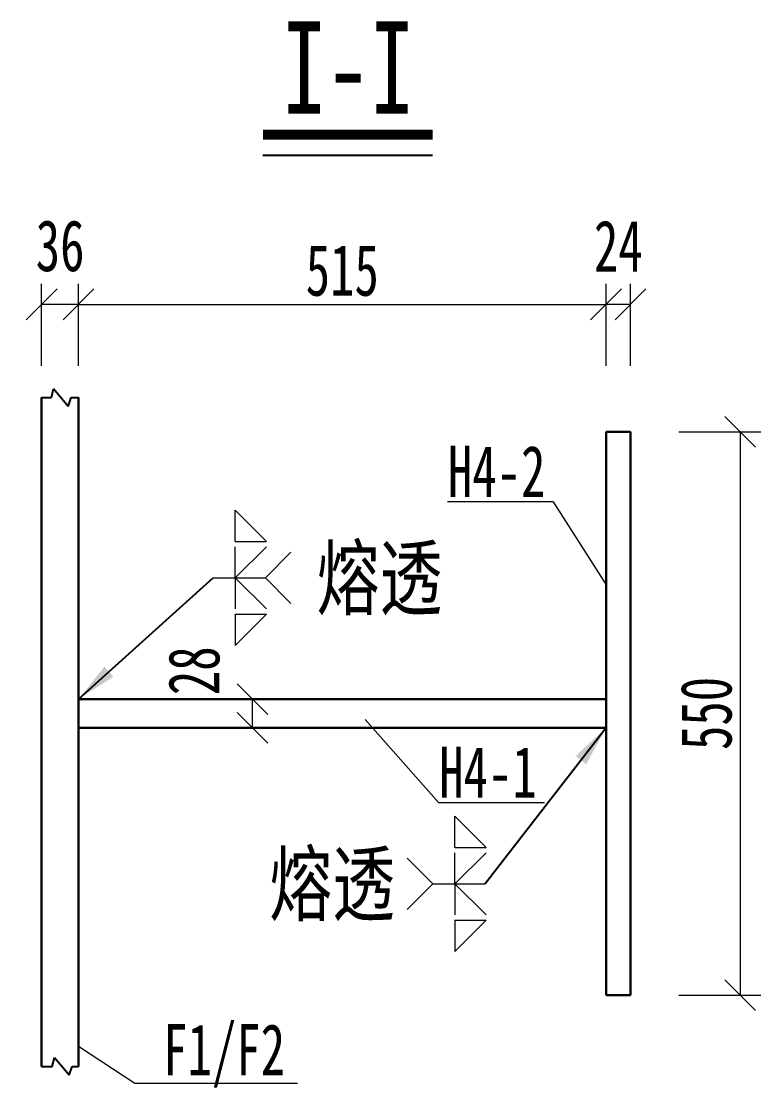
# Model space of a CAD drawing. Header units: millimetres. Extents: x -411717 to -116098, y 0 to 693159.
# Drawn here: x -187523 to -186801, y 356941 to 357982 of the extents above; entities that cross this region are included whole.
import ezdxf
from ezdxf.enums import TextEntityAlignment as Align

# ---------------------------------------------------------------- set-up
doc = ezdxf.new("R2010")
doc.units = ezdxf.units.MM
doc.header["$LTSCALE"] = 2
doc.header["$PDMODE"] = 3
doc.header["$PDSIZE"] = -10
doc.layers.get('Defpoints').update_dxf_attribs({"color": 8, "lineweight": 9})
for name, color, linetype, lineweight in [('标注', 4, 'Continuous', 13), ('标注线及字体', 2, 'Continuous', 15), ('桥 构造粗实', 1, 'Continuous', 30), ('细实线', 4, 'Continuous', 15)]:
    doc.layers.add(name, color=color, linetype=linetype, lineweight=lineweight)
doc.styles.add('111', font='仿宋_GB2312.ttf', dxfattribs={"width": 0.7})
doc.styles.add('SMEDI', font='仿宋_GB2312.ttf', dxfattribs={"width": 0.75})
doc.styles.get("Standard").update_dxf_attribs({"font": '仿宋_GB2312.ttf'})
doc.dimstyles.new('200', dxfattribs={"dimscale": 0, "dimtxt": 2.5, "dimasz": 1.5, "dimexe": 1, "dimexo": 1, "dimgap": 0.4, "dimtad": 1, "dimdec": 0, "dimdsep": 46, "dimtxsty": '111', "dimblk": 'OBLIQUE', "dimcen": 0, "dimclrd": 256, "dimclre": 256, "dimclrt": 256, "dimadec": 1, "dimazin": 2, "dimtfac": 1, "dimtdec": 0, "dimtmove": 2, "dimatfit": 3, "dimfxl": 4, "dimfxlon": 1, "dimtolj": 1, "dimlwd": -1, "dimlwe": -1, "dimarcsym": 0})
doc.dimstyles.new('MSteel_1.0_1.0', dxfattribs={"dimtxt": 3, "dimasz": 1.2, "dimexe": 1, "dimexo": 1, "dimgap": 1, "dimtad": 3, "dimtoh": 1, "dimdec": 0, "dimzin": 0, "dimdsep": 46, "dimtxsty": 'Standard', "dimblk": 'ARCHTICK', "dimcen": 0.09, "dimclrd": 3, "dimclre": 3, "dimadec": 0, "dimazin": 0, "dimtfac": 1, "dimtdec": 4, "dimtofl": 0, "dimtmove": 0, "dimatfit": 3, "dimfxl": 1, "dimtolj": 1, "dimtzin": 0, "dimarcsym": 0})

# ---------------------------------------------------------------- blocks, each defined once
blk = doc.blocks.new('_Oblique')
at = {"color": 0, "linetype": 'ByBlock', "lineweight": -2}
blk.add_line((-0.5, -0.5), (0.5, 0.5), dxfattribs=at)
blk = doc.blocks.new('*D1035')
at = {"layer": 'Defpoints', "color": 0, "transparency": 16777216}
for p in [(-186951.9, 357706.1), (-186951.9, 357661.6), (-187466.9, 357615)]:
    blk.add_point(p, dxfattribs=at)
at = {"layer": '标注', "transparency": 16777216}
for p, q in [((-187466.9, 357646.1), (-187466.9, 357726.1)), ((-186951.9, 357681.6), (-186951.9, 357726.1)), ((-187466.9, 357706.1), (-186951.9, 357706.1))]:
    blk.add_line(p, q, dxfattribs=at)
at = {"layer": '标注', "transparency": 16777216, "xscale": 30.0000111803067, "yscale": 30.0000111803067, "zscale": 30.0000111803067, "rotation": 180}
blk.add_blockref('_Oblique', (-187466.9, 357706.1), dxfattribs=at)
at = {"layer": '标注', "transparency": 16777216, "xscale": 30.0000111803067, "yscale": 30.0000111803067, "zscale": 30.0000111803067}
blk.add_blockref('_Oblique', (-186951.9, 357706.1), dxfattribs=at)
at = {"layer": '标注', "transparency": 16777216, "insert": (-187209.4, 357739.1), "char_height": 50, "attachment_point": 5, "style": '111'}
blk.add_mtext('\\A1;515', dxfattribs=at)
blk = doc.blocks.new('*D1037')
at = {"layer": 'Defpoints', "color": 0, "transparency": 16777216}
for p in [(-186939.9, 357581.6), (-186939.9, 357031.6), (-186820.9, 357031.6)]:
    blk.add_point(p, dxfattribs=at)
at = {"layer": '标注', "transparency": 16777216}
for p, q in [((-186880.9, 357581.6), (-186800.9, 357581.6)), ((-186820.9, 357581.6), (-186820.9, 357031.6)), ((-186880.9, 357031.6), (-186800.9, 357031.6))]:
    blk.add_line(p, q, dxfattribs=at)
at = {"layer": '标注', "transparency": 16777216, "xscale": 30.0000111803067, "yscale": 30.0000111803067, "zscale": 30.0000111803067}
for p, rotation in [((-186820.9, 357581.6), 90), ((-186820.9, 357031.6), 270)]:
    blk.add_blockref('_Oblique', p, dxfattribs=dict(at, rotation=rotation))
at = {"layer": '标注', "transparency": 16777216, "insert": (-186853.9, 357306.6), "char_height": 50, "attachment_point": 5, "rotation": 90, "style": '111'}
blk.add_mtext('\\A1;550', dxfattribs=at)
blk = doc.blocks.new('*D1038')
at = {"layer": 'Defpoints', "color": 0, "transparency": 16777216}
for p in [(-186951.9, 357706.1), (-186951.9, 357581.6), (-186927.9, 357581.6)]:
    blk.add_point(p, dxfattribs=at)
at = {"layer": '标注', "transparency": 16777216}
for p, q in [((-186951.9, 357646.1), (-186951.9, 357726.1)), ((-186927.9, 357646.1), (-186927.9, 357726.1)), ((-186927.9, 357706.1), (-186951.9, 357706.1))]:
    blk.add_line(p, q, dxfattribs=at)
at = {"layer": '标注', "transparency": 16777216, "xscale": 30.0000111803067, "yscale": 30.0000111803067, "zscale": 30.0000111803067, "rotation": 180}
blk.add_blockref('_Oblique', (-186951.9, 357706.1), dxfattribs=at)
at = {"layer": '标注', "transparency": 16777216, "xscale": 30.0000111803067, "yscale": 30.0000111803067, "zscale": 30.0000111803067}
blk.add_blockref('_Oblique', (-186927.9, 357706.1), dxfattribs=at)
at = {"layer": '标注', "transparency": 16777216, "insert": (-186939.9, 357763.1), "char_height": 50, "attachment_point": 5, "style": '111'}
blk.add_mtext('\\A1;24', dxfattribs=at)
blk = doc.blocks.new('*D1039')
at = {"layer": 'Defpoints', "color": 0, "transparency": 16777216}
for p in [(-187297, 357320.6), (-187257.5, 357320.6), (-187257.5, 357292.6)]:
    blk.add_point(p, dxfattribs=at)
at = {"layer": '标注', "transparency": 16777216}
for p, q in [((-187277.5, 357320.6), (-187317, 357320.6)), ((-187297, 357292.6), (-187297, 357320.6)), ((-187277.5, 357292.6), (-187317, 357292.6))]:
    blk.add_line(p, q, dxfattribs=at)
at = {"layer": '标注', "transparency": 16777216, "xscale": 30.0000111803067, "yscale": 30.0000111803067, "zscale": 30.0000111803067}
for p, rotation in [((-187297, 357320.6), 90), ((-187297, 357292.6), 270)]:
    blk.add_blockref('_Oblique', p, dxfattribs=dict(at, rotation=rotation))
at = {"layer": '标注', "transparency": 16777216, "insert": (-187354, 357348.3), "char_height": 50, "attachment_point": 5, "rotation": 90, "style": '111'}
blk.add_mtext('\\A1;28', dxfattribs=at)
blk = doc.blocks.new('*D1036')
at = {"layer": 'Defpoints', "color": 0, "transparency": 16777216}
for p in [(-187502.9, 357706.1), (-187502.9, 357615), (-187466.9, 357615)]:
    blk.add_point(p, dxfattribs=at)
at = {"layer": '标注', "transparency": 16777216}
for p, q in [((-187502.9, 357646.1), (-187502.9, 357726.1)), ((-187466.9, 357646.1), (-187466.9, 357726.1)), ((-187466.9, 357706.1), (-187502.9, 357706.1))]:
    blk.add_line(p, q, dxfattribs=at)
at = {"layer": '标注', "transparency": 16777216, "xscale": 30.00001118030679, "yscale": 30.00001118030679, "zscale": 30.00001118030679, "rotation": 180}
blk.add_blockref('_Oblique', (-187502.9, 357706.1), dxfattribs=at)
at = {"layer": '标注', "transparency": 16777216, "xscale": 30.00001118030679, "yscale": 30.00001118030679, "zscale": 30.00001118030679}
blk.add_blockref('_Oblique', (-187466.9, 357706.1), dxfattribs=at)
at = {"layer": '标注', "transparency": 16777216, "insert": (-187484.9, 357763.1), "char_height": 50, "attachment_point": 5, "style": '111'}
blk.add_mtext('\\A1;36', dxfattribs=at)
blk = doc.blocks.new('_ArchTick')
at = {"color": 0, "linetype": 'ByBlock', "const_width": 0.15}
blk.add_lwpolyline([(-0.5, -0.5), (0.5, 0.5)], dxfattribs=at)

msp = doc.modelspace()

# ---------------------------------------------------------------- linework, layer by layer
at = {"color": 4}
msp.add_line((-187286.9, 357851.8), (-187121.3, 357851.8), dxfattribs=at)
for p, q in [((-187493.2, 357615), (-187491.2, 357623.5)), ((-187477, 357606.5), (-187491.2, 357623.5)), ((-187502.9, 357615), (-187493.2, 357615)), ((-187477, 357606.5), (-187474, 357615)), ((-187474, 357615), (-187466.9, 357615)), ((-187492.5, 356961.9), (-187490.5, 356970.4)), ((-187476.2, 356953.4), (-187490.5, 356970.4)), ((-187502.9, 356961.9), (-187492.5, 356961.9)), ((-187476.2, 356953.4), (-187473.2, 356961.9)), ((-187473.2, 356961.9), (-187466.9, 356961.9))]:
    msp.add_line(p, q)
at = {"color": 6, "const_width": 10}
msp.add_lwpolyline([(-187286.9, 357871.8), (-187121.3, 357871.8)], dxfattribs=at)
at = {"layer": '标注'}
for p, q in [((-187003.5, 357513.1), (-187106.7, 357513.1)), ((-187003.5, 357513.1), (-186951.9, 357432.2)), ((-187115.2, 357219.3), (-187186.9, 357300.6)), ((-187012, 357219.3), (-187115.2, 357219.3)), ((-187411.9, 356945.4), (-187466.9, 356981.3)), ((-187253.2, 356945.4), (-187411.9, 356945.4))]:
    msp.add_line(p, q, dxfattribs=at)
at = {"layer": '桥 构造粗实'}
for p, q in [((-187502.9, 357615), (-187502.9, 356961.9)), ((-187466.9, 357615), (-187466.9, 356961.9)), ((-186951.9, 357031.6), (-186951.9, 357581.6)), ((-186951.9, 357581.6), (-186927.9, 357581.6)), ((-186927.9, 357031.6), (-186927.9, 357581.6)), ((-187466.9, 357320.6), (-186951.9, 357320.6)), ((-187466.9, 357292.6), (-186951.9, 357292.6)), ((-186951.9, 357031.6), (-186927.9, 357031.6))]:
    msp.add_line(p, q, dxfattribs=at)
at = {"layer": '细实线'}
for p, q in [((-187314.1, 357474.4), (-187314.1, 357505.2)), ((-187283.3, 357474.4), (-187314.1, 357505.2)), ((-187314.1, 357474.4), (-187283.3, 357474.4)), ((-187314.1, 357439), (-187314.1, 357469.2)), ((-187314.1, 357439), (-187283.3, 357469.2)), ((-187284.5, 357439), (-187259.5, 357464)), ((-187335.6, 357439), (-187284.5, 357439)), ((-187314.1, 357439), (-187314.1, 357408.9)), ((-187314.1, 357439), (-187283.3, 357408.9)), ((-187284.5, 357439), (-187259.5, 357414)), ((-187314.1, 357403.7), (-187314.1, 357372.9)), ((-187314.1, 357403.7), (-187283.3, 357403.7)), ((-187283.3, 357403.7), (-187314.1, 357372.9)), ((-187099.6, 357175.6), (-187099.6, 357206.4)), ((-187068.8, 357175.6), (-187099.6, 357206.4)), ((-187099.6, 357175.6), (-187068.8, 357175.6)), ((-187121.1, 357140.3), (-187146.1, 357165.3)), ((-187099.6, 357140.3), (-187099.6, 357170.4)), ((-187099.6, 357140.3), (-187068.8, 357170.4)), ((-187121.1, 357140.3), (-187146.1, 357115.3)), ((-187121.1, 357140.3), (-187070, 357140.3)), ((-187099.6, 357140.3), (-187099.6, 357110.1)), ((-187099.6, 357140.3), (-187068.8, 357110.1)), ((-187099.6, 357104.9), (-187099.6, 357074.1)), ((-187099.6, 357104.9), (-187068.8, 357104.9)), ((-187068.8, 357104.9), (-187099.6, 357074.1))]:
    msp.add_line(p, q, dxfattribs=at)

# ---------------------------------------------------------------- texts
at = {"layer": '标注', "style": '111', "width": 0.7}
for s, p in [('H4-2', (-187106.3, 357518.1)), ('H4-1', (-187114.8, 357224.3)), ('F1/F2', (-187384.3, 356953.4))]:
    msp.add_text(s, height=50, dxfattribs=at).set_placement(p)
at = {"layer": '标注线及字体', "color": 0, "style": '111', "width": 0.7}
msp.add_text('I-I', height=90, dxfattribs=at).set_placement((-187203.7, 357937.4), align=Align.MIDDLE)
at = {"layer": '细实线', "style": 'SMEDI', "width": 0.75}
for p in [(-187234.5, 357439), (-187280.7, 357140.3)]:
    msp.add_text('熔透', height=60, dxfattribs=at).set_placement(p, align=Align.MIDDLE_LEFT)

# ---------------------------------------------------------------- dimensions: what is measured, and where the dimension line sits
at = {"layer": '标注'}
for base, p1, p2, picture, middle in [((-187502.9, 357706.1), (-187466.9, 357615), (-187502.9, 357615), '*D1036', (-187484.9, 357763.1)), ((-186951.9, 357706.1), (-186927.9, 357581.6), (-186951.9, 357581.6), '*D1038', (-186939.9, 357763.1)), ((-186951.9, 357706.1), (-187466.9, 357615), (-186951.9, 357661.6), '*D1035', (-187209.4, 357739.1))]:
    dim = msp.add_linear_dim(base=base, p1=p1, p2=p2, dimstyle='200', override={"dimscale": 20.000007, "dimfxl": 3, "dimarcsym": 1}, dxfattribs=at)
    dim.commit()
    dim.dimension.update_dxf_attribs({"geometry": picture, "text_midpoint": middle})
dim = msp.add_linear_dim(base=(-186820.9, 357031.6), p1=(-186939.9, 357581.6), p2=(-186939.9, 357031.6), angle=90, dimstyle='200', override={"dimscale": 20.000007, "dimfxl": 3, "dimarcsym": 1}, dxfattribs=at)
dim.commit()
dim.dimension.update_dxf_attribs({"geometry": '*D1037', "text_midpoint": (-186853.9, 357306.6)})
dim = msp.add_linear_dim(base=(-187297, 357320.6), p1=(-187257.5, 357292.6), p2=(-187257.5, 357320.6), angle=90, dimstyle='200', override={"dimscale": 20.000007, "dimfxl": 3, "dimarcsym": 1}, dxfattribs=at)
dim.commit()
dim.dimension.update_dxf_attribs({"geometry": '*D1039', "text_midpoint": (-187354, 357348.3), "dimtype": 160})

# ---------------------------------------------------------------- leaders
at = {"layer": '细实线'}
for points in [[(-187466.9, 357320.6), (-187335.6, 357439)], [(-186951.9, 357292.6), (-187070, 357140.3)]]:
    msp.add_leader(points, dimstyle='MSteel_1.0_1.0', override={"dimscale": 33.333333, "dimclrd": 256}, dxfattribs=at)

doc.saveas('drawing.dxf')
